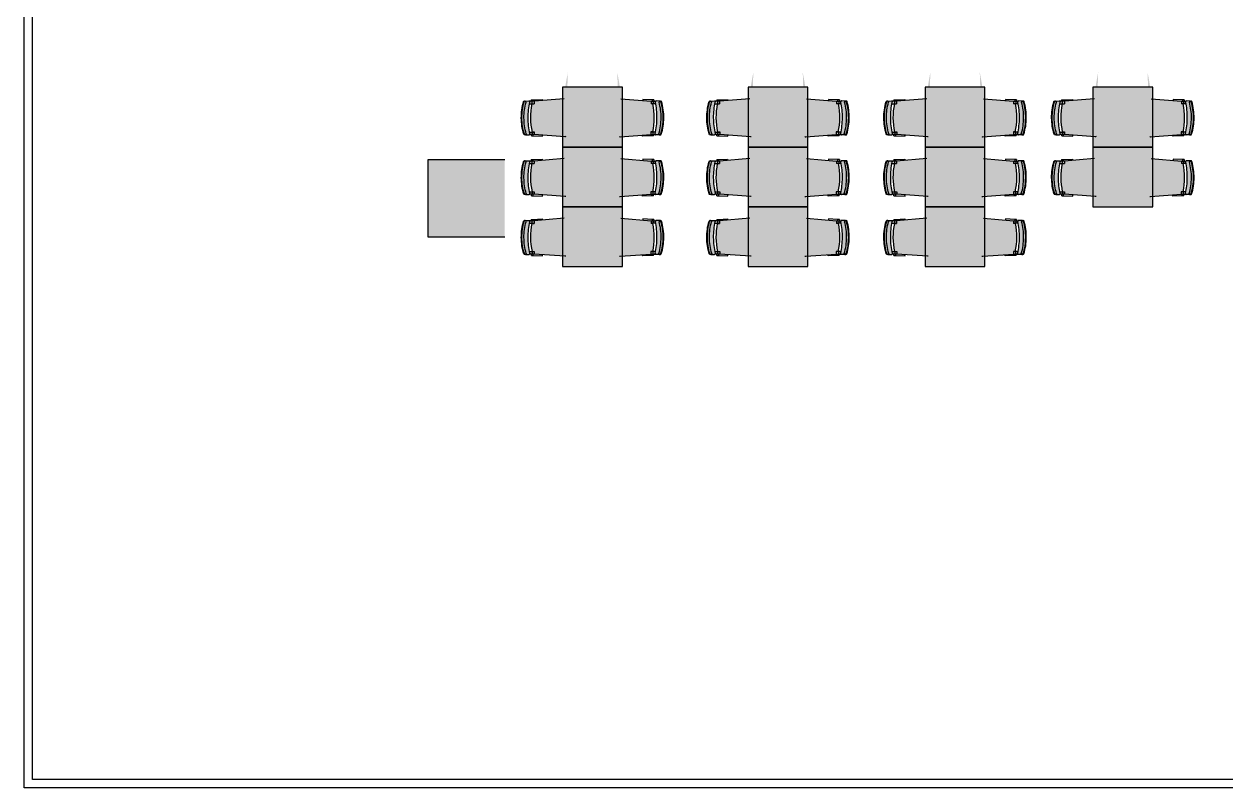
# Model space of a CAD drawing. Header units: millimetres. Extents: x 9520 to 12390, y -1568 to 373.
# Drawn here: x 9520 to 10926, y -1568 to -673 of the extents above; entities that cross this region are included whole.
import ezdxf

# ---------------------------------------------------------------- set-up
doc = ezdxf.new("R2010")
doc.units = ezdxf.units.MM
for name, color, linetype in [('HATCH', 250, 'Continuous'), ('Kıtc-025 Antet', 7, 'Continuous'), ('tefris', 39, 'Continuous'), ('yeni-kolon', 5, 'Continuous')]:
    doc.layers.add(name, color=color, linetype=linetype)

# ---------------------------------------------------------------- blocks, each defined once
blk = doc.blocks.new('dfgbdf')
at = {"layer": 'tefris'}
for p, q in [((-2454111.6, 525210.2), (-2454111.7, 525205.8)), ((-2454111.6, 525210.2), (-2454111.7, 525205.8)), ((-2454111.6, 525210.2), (-2454111.6, 525211.1)), ((-2454111.4, 525199.8), (-2454111.4, 525205.1)), ((-2454108.5, 525205.1), (-2454108.5, 525199.8)), ((-2454075.3, 525204.9), (-2454075.3, 525199.5)), ((-2454072.4, 525199.5), (-2454072.4, 525204.8)), ((-2454072, 525209.9), (-2454072.1, 525205.5)), ((-2454072, 525209.9), (-2454072.1, 525205.5)), ((-2454072, 525209.9), (-2454072, 525210.8)), ((-2454114.4, 525164.5), (-2454111.4, 525199.8)), ((-2454113, 525201.1), (-2454113.6, 525190.3)), ((-2454113.6, 525190.3), (-2454112.2, 525190.2)), ((-2454113, 525203.1), (-2454113, 525201.1)), ((-2454113, 525203.1), (-2454111.4, 525203.1)), ((-2454113, 525201.1), (-2454111.4, 525201.1)), ((-2454111.4, 525202.3), (-2454108.5, 525202.3)), ((-2454111.4, 525199.8), (-2454108.4, 525199.8)), ((-2454108.4, 525202.1), (-2454108.4, 525199.8)), ((-2454075.4, 525201.8), (-2454075.4, 525199.5)), ((-2454075.4, 525199.5), (-2454072.4, 525199.5)), ((-2454075.3, 525202), (-2454072.4, 525202)), ((-2454070.8, 525202.8), (-2454072.4, 525202.8)), ((-2454070.8, 525200.8), (-2454072.4, 525200.8)), ((-2454069.9, 525163.7), (-2454072.4, 525199.5)), ((-2454070.3, 525189.9), (-2454071.7, 525190)), ((-2454070.8, 525202.8), (-2454070.8, 525200.8)), ((-2454070.8, 525200.8), (-2454070.3, 525189.9))]:
    blk.add_line(p, q, dxfattribs=at)
for centre, radius, start, end in [((-2454110.7, 525205.8), 1, 179.5893, 282.1717), ((-2454110.6, 525211.1), 1, 106.425, 179.5893), ((-2454111, 525210.5), 0.665, 128.1843, 174.5564), ((-2454110.6, 525210.2), 1, 179.5893, 285.8993), ((-2454110.5, 525209.9), 1.47, 98.722, 127.3174), ((-2454092.4, 525148.8), 65.9, 89.4588, 106.2935), ((-2454092.4, 525148.8), 65.2, 89.4588, 106.2935), ((-2454092.6, 525121.4), 85.3, 89.4885, 102.0701), ((-2454092.4, 525145.7), 65.9, 89.4589, 105.7679), ((-2454092.4, 525122.7), 80.9, 77.8244, 101.3542), ((-2454092.1, 525148.8), 65.9, 72.885, 89.7197), ((-2454092.1, 525148.8), 65.2, 72.885, 89.7197), ((-2454092.1, 525145.7), 65.9, 73.4107, 89.7196), ((-2454092.3, 525121.4), 85.3, 77.1085, 89.69), ((-2454073, 525209.9), 1, 253.2792, 359.5893), ((-2454073.1, 525205.5), 1, 257.0069, 359.5893), ((-2454073.2, 525209.6), 1.47, 51.8612, 80.4566), ((-2454073, 525210.8), 1, 359.5893, 72.7536), ((-2454072.7, 525210.3), 0.665, 4.6222, 50.9943), ((-2454072.9, 525163.5), 3, 344.9839, 3.988)]:
    blk.add_arc(centre, radius, start, end, dxfattribs=at)
blk = doc.blocks.new('cxvbcvb')
at = {"layer": 'tefris'}
h = blk.add_hatch(color=18, dxfattribs=at)
h.set_gradient(color1=(8, 8, 8), color2=(92, 92, 92), one_color=1, tint=0.36, name='CYLINDER')
h.paths.add_polyline_path([(-2452054.9, 521568.1, 0.330551), (-2452056.1, 521568), (-2452056.5, 521567.6, -0.242744), (-2452055.9, 521567.8, -0.119053), (-2452055.2, 521567.5, -0.073588), (-2452040.1, 521555.9, -0.073588), (-2452028.9, 521540.5, -0.119053), (-2452028.6, 521539.8, -0.219609), (-2452028.8, 521539.3), (-2452028.5, 521539.6, 0.330546), (-2452028.3, 521540.8, 0.073588), (-2452039.6, 521556.4, 0.073588)])
edge = h.paths.add_edge_path()
edge.add_ellipse((-2452076.2, 521432.5), major_axis=(-55.9, 111.8), ratio=0.426528, start_angle=297.7073, end_angle=323.0177, ccw=False)
edge.add_line((-2452059.9, 521505.6), (-2452036.7, 521532))
edge.add_line((-2452036.7, 521532), (-2452038.8, 521534.1))
edge.add_line((-2452038.8, 521534.1), (-2452037.2, 521535.7))
edge.add_arc((-2452105.4, 521492.3), 80.9, 392.4803, 416.0101)
edge.add_line((-2452060.2, 521559.4), (-2452061.8, 521557.8))
edge.add_line((-2452061.8, 521557.8), (-2452063.9, 521559.9))
edge.add_line((-2452063.9, 521559.9), (-2452091.5, 521536.9))
edge.add_arc((-2452089.6, 521534.6), 3, 129.8465, 148.8439)
h.paths.add_polyline_path([(-2452033.8, 521536.1, 0.479029), (-2452032.2, 521535.9), (-2452029.1, 521539, -0.500272), (-2452030.7, 521539.2, 0.071282), (-2452041.7, 521554.3, 0.071282), (-2452056.5, 521565.8, -0.500262), (-2452056.7, 521567.3), (-2452059.9, 521564.3, 0.479021), (-2452059.7, 521562.7, -0.054963), (-2452045.3, 521550.8, -0.054963)])
h.paths.add_polyline_path([(-2452040.1, 521555.9, 0.073588), (-2452055.2, 521567.5, 0.125422), (-2452055.9, 521567.8, 0.228135), (-2452056.5, 521567.6), (-2452056.7, 521567.3), (-2452056.7, 521567.3, 0.49885), (-2452056.5, 521565.8, -0.071299), (-2452041.7, 521554.3, -0.071299), (-2452030.7, 521539.2, 0.49886), (-2452029.1, 521539), (-2452028.8, 521539.3, 0.205144), (-2452028.6, 521539.8, 0.125422), (-2452028.9, 521540.5, 0.073588)])
h.paths.add_polyline_path([(-2452043.1, 521524.8), (-2452042.1, 521523.8), (-2452034.7, 521531.7), (-2452035.8, 521532.9), (-2452036.7, 521532)])
h.paths.add_polyline_path([(-2452072.3, 521554.7), (-2452071.3, 521553.8), (-2452063.9, 521559.9), (-2452063, 521560.8), (-2452064.1, 521562)])
h.paths.add_polyline_path([(-2452061.6, 521562.2), (-2452062.7, 521563.4), (-2452064.1, 521562), (-2452063, 521560.8)])
h.paths.add_polyline_path([(-2452035.8, 521532.9), (-2452034.7, 521531.7), (-2452033.2, 521533.1), (-2452034.4, 521534.3)])
h.paths.add_polyline_path([(-2452037, 521535.8), (-2452034.9, 521533.7), (-2452033, 521535.6, -0.254011), (-2452033.8, 521536.1, 0.005936), (-2452034.9, 521537.8)])
h = blk.add_hatch(color=33, dxfattribs=at)
h.set_gradient(color1=(172, 159, 128), one_color=1, tint=1, name='CYLINDER')
h.paths.add_polyline_path([(-2452061.9, 521557.8), (-2452060.1, 521559.6), (-2452062.1, 521561.7), (-2452063.9, 521559.9)])
h.paths.add_polyline_path([(-2452062.1, 521561.7), (-2452060.1, 521559.6), (-2452058, 521561.6, 0.005936), (-2452059.7, 521562.7, -0.254011), (-2452060.2, 521563.6)])
h.paths.add_polyline_path([(-2452036.7, 521532), (-2452034.9, 521533.7), (-2452037, 521535.8), (-2452038.8, 521534)])
at = {"layer": 'tefris', "xscale": -1, "rotation": 313.834453724185}
blk.add_blockref('dfgbdf', (-4530547.7, 1928048.9), dxfattribs=at)
blk = doc.blocks.new('fgvbhfgjh')
h = blk.add_hatch(color=18)
h.set_gradient(color1=(8, 8, 8), color2=(145, 145, 145), one_color=1, tint=0.57, name='INVCURVED')
h.paths.add_polyline_path([(-2451483.2, 521668.9), (-2451413.2, 521668.9), (-2451413.2, 521598.9), (-2451483.2, 521598.9)])
blk.add_lwpolyline([(-2451483.2, 521668.9), (-2451413.2, 521668.9), (-2451413.2, 521598.9), (-2451483.2, 521598.9), (-2451483.2, 521668.9)])
blk = doc.blocks.new('xcvbcvb')
at = {"xscale": -1, "rotation": 43.87511918303526}
blk.add_blockref('cxvbcvb', (-3857842.9, -1553923), dxfattribs=at)
at = {"rotation": 316.1248808169647}
blk.add_blockref('cxvbcvb', (-1045530, -1553923), dxfattribs=at)
blk.add_blockref('fgvbhfgjh', (-238.3, -111.4))

msp = doc.modelspace()

# ---------------------------------------------------------------- hatches: boundary and pattern name
at = {"layer": 'HATCH'}
msp.add_hatch(color=254, dxfattribs=at).paths.add_polyline_path([(9992.2, -832.2), (9992.2, -922.2), (10082.2, -922.2), (10082.2, -832.2)])

# ---------------------------------------------------------------- linework, layer by layer
at = {"layer": 'Kıtc-025 Antet'}
for points in [[(9519.6, 372.9), (12390.1, 372.9), (12390.1, -1567.6), (9519.6, -1567.6)], [(9529.6, 362.9), (12380.1, 362.9), (12380.1, -1557.6), (9529.6, -1557.6)]]:
    msp.add_lwpolyline(points, close=True, dxfattribs=at)
at = {"layer": 'yeni-kolon', "color": 251}
for p, q in [((9992.2, -832.2), (9992.2, -922.2)), ((10082.2, -832.2), (9992.2, -832.2)), ((9992.2, -922.2), (10082.2, -922.2))]:
    msp.add_line(p, q, dxfattribs=at)

# ---------------------------------------------------------------- block references
at = {"xscale": -1, "rotation": 180}
for p in [(2461871.5, 520740.3), (2462088.6, 520740.3), (2462295.8, 520740.3), (2462492.2, 520740.3), (2461871.5, 520670.3), (2462088.6, 520670.3), (2462295.8, 520670.3), (2462492.2, 520670.3), (2461871.5, 520600.3), (2462088.6, 520600.3), (2462295.8, 520600.3)]:
    msp.add_blockref('xcvbcvb', p, dxfattribs=at)

doc.saveas('drawing.dxf')
